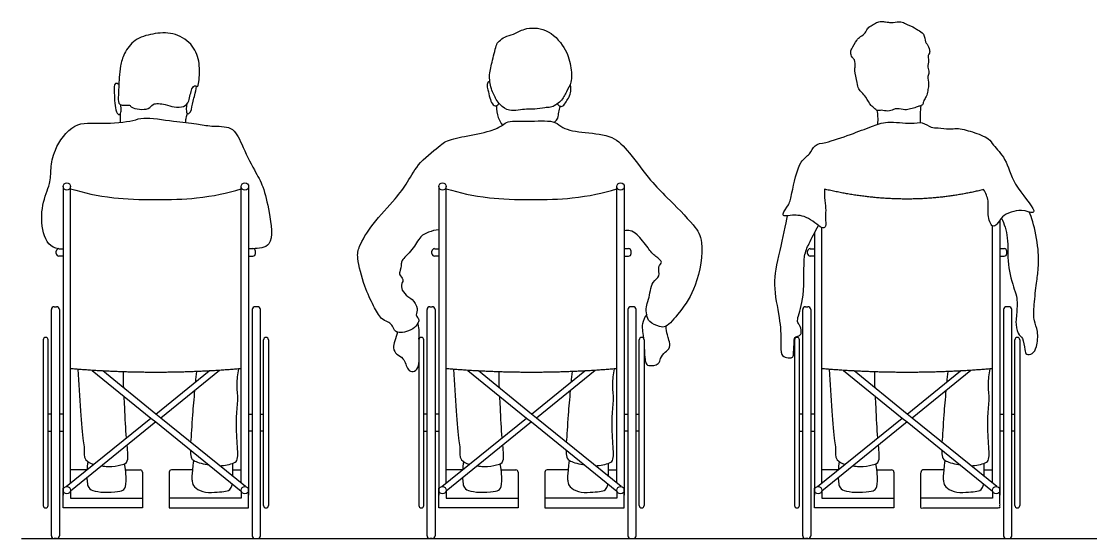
# Model space of a CAD drawing. Header units: millimetres. Extents: x 71.6 to 121.6, y 1.1 to 34.5.
# Drawn here: x 71.892 to 74.639, y 13.717 to 15.045 of the extents above; entities that cross this region are included whole.
import ezdxf

# ---------------------------------------------------------------- set-up
doc = ezdxf.new("R2010")
doc.units = ezdxf.units.MM

msp = doc.modelspace()

# ---------------------------------------------------------------- linework, layer by layer
for p, q in [((71.969, 14.0371), (71.9608, 14.0371)), ((71.9991, 14.0371), (71.9897, 14.0371)), ((72.0072, 13.8508), (72.2248, 14.0268)), ((72.4758, 14.0371), (72.4852, 14.0371)), ((72.5059, 14.0371), (72.5142, 14.0371)), ((72.9342, 14.0371), (72.926, 14.0371)), ((72.9643, 14.0371), (72.9549, 14.0371)), ((72.9724, 13.8508), (73.19, 14.0268)), ((73.441, 14.0371), (73.4504, 14.0371)), ((73.4711, 14.0371), (73.4794, 14.0371)), ((73.8994, 14.0371), (73.8912, 14.0371)), ((73.9295, 14.0371), (73.9201, 14.0371)), ((73.9376, 13.8508), (74.1552, 14.0268)), ((74.4062, 14.0371), (74.4156, 14.0371)), ((74.4363, 14.0371), (74.4446, 14.0371)), ((71.9608, 13.9927), (71.969, 13.9927)), ((71.9897, 13.9927), (71.9991, 13.9927)), ((72.4852, 13.9927), (72.4758, 13.9927)), ((72.5142, 13.9927), (72.5059, 13.9927)), ((72.926, 13.9927), (72.9342, 13.9927)), ((72.9549, 13.9927), (72.9643, 13.9927)), ((73.4504, 13.9927), (73.441, 13.9927)), ((73.4794, 13.9927), (73.4711, 13.9927)), ((73.8912, 13.9927), (73.8994, 13.9927)), ((73.9201, 13.9927), (73.9295, 13.9927)), ((74.4156, 13.9927), (74.4062, 13.9927)), ((74.4446, 13.9927), (74.4363, 13.9927)), ((72.0602, 13.8937), (72.0181, 13.8937)), ((72.2031, 13.8818), (72.2031, 13.7961)), ((72.2718, 13.8818), (72.2718, 13.7961)), ((72.4356, 13.8937), (72.4568, 13.8937)), ((73.0254, 13.8937), (72.9833, 13.8937)), ((73.1683, 13.8818), (73.1683, 13.7961)), ((73.237, 13.8818), (73.237, 13.7961)), ((73.4008, 13.8937), (73.422, 13.8937)), ((73.9906, 13.8937), (73.9485, 13.8937)), ((74.1335, 13.8818), (74.1335, 13.7961)), ((74.366, 13.8937), (74.3872, 13.8937)), ((71.9991, 13.7961), (71.9991, 13.8467)), ((72.4758, 13.7961), (72.4758, 13.8467)), ((72.9643, 13.7961), (72.9643, 13.8467)), ((73.441, 13.7961), (73.441, 13.8467)), ((73.9295, 13.7961), (73.9295, 13.8467)), ((72.2031, 13.7961), (71.9991, 13.7961)), ((72.2718, 13.7961), (72.4758, 13.7961)), ((73.1683, 13.7961), (72.9643, 13.7961)), ((73.237, 13.7961), (73.441, 13.7961)), ((74.1335, 13.7961), (73.9295, 13.7961)), ((71.8919, 13.7173), (77.3862, 13.7173))]:
    msp.add_line(p, q)
for points in [[(71.9991, 14.621), (71.9991, 14.4615), (71.9991, 13.8287)], [(72.0181, 13.8597), (72.0181, 14.4615), (72.0181, 14.621)], [(72.4568, 13.8597), (72.4568, 14.4615), (72.4568, 14.621)], [(72.4758, 14.621), (72.4758, 14.4615), (72.4758, 13.8287)], [(72.9643, 14.621), (72.9643, 14.4615), (72.9643, 13.8287)], [(72.9833, 13.8597), (72.9833, 14.4615), (72.9833, 14.621)], [(73.422, 13.8597), (73.422, 14.4615), (73.422, 14.621)], [(73.441, 14.621), (73.441, 14.4615), (73.441, 13.8287)], [(74.4062, 14.5355), (74.4062, 14.4615), (74.4062, 13.8287)], [(73.9485, 13.8597), (73.9485, 14.4615), (73.9485, 14.5154)], [(74.3872, 13.8597), (74.3872, 14.4615), (74.3872, 14.5198)], [(73.9295, 14.5021), (73.9295, 14.4615), (73.9295, 13.8287)], [(72.0736, 14.1492), (72.2248, 14.0268), (72.2375, 14.0166), (72.4568, 13.8392), (72.4568, 13.8214), (72.2718, 13.8214)], [(72.4013, 14.1492), (72.2501, 14.0268)], [(73.0388, 14.1492), (73.19, 14.0268), (73.2027, 14.0166), (73.422, 13.8392), (73.422, 13.8214), (73.237, 13.8214)], [(73.3665, 14.1492), (73.2153, 14.0268)], [(74.004, 14.1492), (74.1552, 14.0268), (74.1679, 14.0166), (74.3872, 13.8392), (74.3872, 13.8214), (74.2022, 13.8214)], [(74.3317, 14.1492), (74.1805, 14.0268)], [(72.4677, 13.8508), (72.2501, 14.0268), (72.2375, 14.0371), (72.1009, 14.1475)], [(72.2375, 14.0371), (72.3741, 14.1475)], [(73.4329, 13.8508), (73.2153, 14.0268), (73.2027, 14.0371), (73.0661, 14.1475)], [(73.2027, 14.0371), (73.3393, 14.1475)], [(74.3981, 13.8508), (74.1805, 14.0268), (74.1679, 14.0371), (74.0313, 14.1475)], [(74.1679, 14.0371), (74.3045, 14.1475)], [(72.2375, 14.0166), (72.0181, 13.8392), (72.0181, 13.8214), (72.2031, 13.8214)], [(73.2027, 14.0166), (72.9833, 13.8392), (72.9833, 13.8214), (73.1683, 13.8214)], [(74.1679, 14.0166), (73.9485, 13.8392), (73.9485, 13.8214), (74.1335, 13.8214)]]:
    msp.add_lwpolyline(points)
for centre in [(72.0086, 14.621), (72.4663, 14.621), (72.9738, 14.621), (73.4315, 14.621), (72.0086, 13.8414), (72.4663, 13.8414), (72.9738, 13.8414), (73.4315, 13.8414), (73.939, 13.8414), (74.3967, 13.8414)]:
    msp.add_circle(centre, 0.00952)
for centre, radius, start, end in [((71.988, 14.4552), 0.00635, 90, 180), ((72.4869, 14.4552), 0.00635, 360, 90), ((72.9532, 14.4552), 0.00635, 90, 180), ((73.4521, 14.4552), 0.00635, 360, 90), ((73.9184, 14.4552), 0.00635, 90, 180), ((74.4173, 14.4552), 0.00635, 360, 90), ((71.988, 14.4488), 0.00635, 180, 270), ((72.4869, 14.4488), 0.00635, 270, 0), ((72.9532, 14.4488), 0.00635, 180, 270), ((73.4521, 14.4488), 0.00635, 270, 0), ((73.9184, 14.4488), 0.00635, 180, 270), ((74.4173, 14.4488), 0.00635, 270, 0), ((71.9765, 14.3051), 0.00748, 90, 180), ((71.9822, 14.3051), 0.00748, 0, 90), ((72.4927, 14.3051), 0.00748, 90, 180), ((72.4984, 14.3051), 0.00748, 0, 90), ((72.9417, 14.3051), 0.00748, 90, 180), ((72.9474, 14.3051), 0.00748, 0, 90), ((73.4579, 14.3051), 0.00748, 90, 180), ((73.4636, 14.3051), 0.00748, 0, 90), ((73.9069, 14.3051), 0.00748, 90, 180), ((73.9126, 14.3051), 0.00748, 0, 90), ((74.4231, 14.3051), 0.00748, 90, 180), ((74.4288, 14.3051), 0.00748, 0, 90), ((71.9544, 14.2274), 0.00635, 90, 180), ((71.9544, 14.2274), 0.00635, 0, 90), ((72.5205, 14.2274), 0.00635, 90, 180), ((72.5205, 14.2274), 0.00635, 0, 90), ((72.9196, 14.2274), 0.00635, 90, 180), ((72.9196, 14.2274), 0.00635, 0, 90), ((73.4857, 14.2274), 0.00635, 90, 180), ((73.4857, 14.2274), 0.00635, 0, 90), ((73.8848, 14.2274), 0.00635, 90, 180), ((73.8848, 14.2274), 0.00635, 0, 90), ((74.4509, 14.2274), 0.00635, 90, 180), ((74.4509, 14.2274), 0.00635, 0, 90), ((72.1972, 13.8878), 0.00593, 0, 90), ((72.2777, 13.8878), 0.00593, 90, 180), ((73.1624, 13.8878), 0.00593, 0, 90), ((73.2429, 13.8878), 0.00593, 90, 180), ((74.1276, 13.8878), 0.00593, 0, 90), ((71.9544, 13.8024), 0.00635, 180, 270), ((71.9544, 13.8024), 0.00635, 270, 0), ((72.5205, 13.8024), 0.00635, 180, 270), ((72.5205, 13.8024), 0.00635, 270, 0), ((72.9196, 13.8024), 0.00635, 180, 270), ((72.9196, 13.8024), 0.00635, 270, 0), ((73.4857, 13.8024), 0.00635, 180, 270), ((73.4857, 13.8024), 0.00635, 270, 0), ((73.8848, 13.8024), 0.00635, 180, 270), ((73.8848, 13.8024), 0.00635, 270, 0), ((74.4509, 13.8024), 0.00635, 180, 270), ((74.4509, 13.8024), 0.00635, 270, 0), ((71.9765, 13.7247), 0.00748, 180, 270), ((71.9822, 13.7247), 0.00748, 270, 360), ((72.4927, 13.7247), 0.00748, 180, 270), ((72.4984, 13.7247), 0.00748, 270, 0), ((72.9417, 13.7247), 0.00748, 180, 270), ((72.9474, 13.7247), 0.00748, 270, 360), ((73.4579, 13.7247), 0.00748, 180, 270), ((73.4636, 13.7247), 0.00748, 270, 0), ((73.9069, 13.7247), 0.00748, 180, 270), ((73.9126, 13.7247), 0.00748, 270, 360), ((74.4231, 13.7247), 0.00748, 180, 270), ((74.4288, 13.7247), 0.00748, 270, 0)]:
    msp.add_arc(centre, radius, start, end)
for points, degree, knots in [([(73.1196, 14.9946), (73.1169, 14.9922), (73.1114, 14.9865), (73.103, 14.9433), (73.0922, 14.9092), (73.0977, 14.8723), (73.1114, 14.8444), (73.1224, 14.8303), (73.1453, 14.8108), (73.19, 14.8218), (73.2097, 14.8179), (73.2369, 14.8245), (73.2516, 14.8224), (73.2806, 14.8386), (73.2913, 14.8644), (73.3077, 14.8884), (73.3044, 14.9332), (73.29, 14.9795), (73.2429, 15.0299), (73.1845, 15.029), (73.1578, 15.0111), (73.1341, 15.0066), (73.1232, 14.9978), (73.1196, 14.9946)], 3, [0, 0, 0, 0, 0.1877, 0.558775, 0.912251, 1.256865, 1.571913, 1.812489, 2.11119, 2.487708, 2.75281, 3.044021, 3.266502, 3.581277, 3.883646, 4.184725, 4.55723, 4.960062, 5.421711, 5.840672, 6.16097, 6.439107, 6.679368, 6.679368, 6.679368, 6.679368]), ([(74.0253, 14.9745), (74.0232, 14.9705), (74.022, 14.9651), (74.0255, 14.9523), (74.034, 14.9473), (74.0344, 14.9263), (74.0319, 14.9186), (74.0403, 14.8878), (74.0418, 14.8718), (74.052, 14.8619), (74.0623, 14.851), (74.074, 14.8279), (74.0831, 14.8234), (74.0906, 14.8144), (74.1011, 14.8182), (74.1184, 14.8127), (74.1324, 14.8189), (74.1425, 14.8219), (74.1625, 14.817), (74.1764, 14.8197), (74.1907, 14.8244), (74.1999, 14.8277), (74.2082, 14.8295), (74.2095, 14.8388), (74.2121, 14.8446), (74.2195, 14.8552), (74.2207, 14.8708), (74.2242, 14.8838), (74.2192, 14.9035), (74.2252, 14.9139), (74.2192, 14.9279), (74.2242, 14.9436), (74.2199, 14.9573), (74.2256, 14.9634), (74.226, 14.9716), (74.2194, 14.9872), (74.2138, 14.9917), (74.2128, 15.0147), (74.195, 15.0222), (74.1878, 15.0289), (74.1634, 15.0379), (74.1528, 15.0465), (74.1317, 15.0409), (74.1202, 15.0429), (74.1119, 15.0435), (74.1008, 15.0457), (74.0888, 15.0424), (74.078, 15.0356), (74.0662, 15.0291), (74.0617, 15.0172), (74.055, 15.0101), (74.0415, 15.0019), (74.0384, 14.9962), (74.0284, 14.9808), (74.0253, 14.9745)], 3, [0, 0, 0, 0, 0.183966, 0.379567, 0.55501, 0.802747, 0.97594, 1.292637, 1.526945, 1.730046, 1.958718, 2.244885, 2.428141, 2.608304, 2.788145, 3.028559, 3.247178, 3.432044, 3.686104, 3.90583, 4.125598, 4.306599, 4.462751, 4.626174, 4.772688, 4.974481, 5.199466, 5.412151, 5.663364, 5.853245, 6.065123, 6.297734, 6.505628, 6.658273, 6.818828, 7.049388, 7.204084, 7.462367, 7.699878, 7.884857, 8.170733, 8.382997, 8.640291, 8.836251, 8.999095, 9.189119, 9.389334, 9.595111, 9.802192, 9.999484, 10.182448, 10.401614, 10.556383, 10.84212, 10.84212, 10.84212, 10.84212]), ([(72.1454, 14.8318), (72.1401, 14.8347), (72.141, 14.8511), (72.142, 14.8758), (72.1432, 14.9014), (72.146, 14.9312), (72.1548, 14.9635), (72.1823, 15.0008), (72.2295, 15.0142), (72.282, 15.0186), (72.3313, 14.9896), (72.3508, 14.9448), (72.3495, 14.9008), (72.3459, 14.8747), (72.3394, 14.8818), (72.3279, 14.8742), (72.3236, 14.8379), (72.3101, 14.8247), (72.2833, 14.8236), (72.2625, 14.8325), (72.2271, 14.8365), (72.2222, 14.8153), (72.1721, 14.8209), (72.1728, 14.8328), (72.1515, 14.8285), (72.1454, 14.8318)], 3, [0, 0, 0, 0, 0.245453, 0.538435, 0.827674, 1.138715, 1.469504, 1.848201, 2.244064, 2.656429, 3.073519, 3.470697, 3.849835, 4.055368, 4.239911, 4.450202, 4.737131, 4.989741, 5.266319, 5.543277, 5.860382, 6.094088, 6.466426, 6.623192, 6.90766, 6.90766, 6.90766, 6.90766]), ([(73.0954, 14.8917), (73.0857, 14.8876), (73.0914, 14.8675), (73.0984, 14.8327), (73.1117, 14.8261), (73.1174, 14.8321), (73.1191, 14.835)], 3, [0, 0, 0, 0, 0.307264, 0.712346, 0.928818, 1.138122, 1.138122, 1.138122, 1.138122]), ([(72.1432, 14.883), (72.1402, 14.8844), (72.1294, 14.8897), (72.1307, 14.8591), (72.1323, 14.8145), (72.1442, 14.8022), (72.1496, 14.8147), (72.1476, 14.8266), (72.147, 14.8311)], 3, [0, 0, 0, 0, 0.180661, 0.460338, 0.860472, 1.044819, 1.228464, 1.43629, 1.43629, 1.43629, 1.43629]), ([(72.3172, 14.8328), (72.3157, 14.8283), (72.3151, 14.8197), (72.3166, 14.8049), (72.3298, 14.8132), (72.3314, 14.8407), (72.3398, 14.86), (72.3415, 14.8789)], 3, [0, 0, 0, 0, 0.267892, 0.498237, 0.711185, 1.087614, 1.452423, 1.452423, 1.452423, 1.452423]), ([(73.2687, 14.833), (73.2715, 14.8298), (73.2807, 14.8229), (73.2904, 14.8367), (73.2975, 14.8475), (73.3063, 14.8656), (73.302, 14.8831)], 3, [0, 0, 0, 0, 0.27354, 0.551287, 0.844909, 1.238724, 1.238724, 1.238724, 1.238724]), ([(72.1469, 14.7858), (72.1469, 14.7886), (72.1468, 14.7964), (72.1467, 14.8038), (72.1465, 14.8086)], 3, [0.1107927, 0.1107927, 0.1107927, 0.1107927, 0.2291108, 0.448301, 0.448301, 0.448301, 0.448301]), ([(72.3143, 14.7855), (72.3143, 14.7872), (72.3145, 14.7917), (72.3148, 14.7965), (72.3184, 14.8081)], 3, [0.0656462, 0.0656462, 0.0656462, 0.0656462, 0.1655386, 0.3367896, 0.3367896, 0.3367896, 0.3367896]), ([(73.1124, 14.8288), (73.112, 14.8184), (73.1157, 14.7974), (73.1236, 14.7847), (73.1281, 14.7788)], 3, [0, 0, 0, 0, 0.3194814, 0.5884742, 0.5884742, 0.5884742, 0.5884742]), ([(73.2618, 14.7861), (73.2653, 14.789), (73.2721, 14.7964), (73.2718, 14.8121), (73.2753, 14.8221), (73.2771, 14.8271)], 3, [0, 0, 0, 0, 0.2119271, 0.4343387, 0.663035, 0.663035, 0.663035, 0.663035]), ([(74.0924, 14.7811), (74.093, 14.7876), (74.0932, 14.8006), (74.0919, 14.8112), (74.091, 14.8165)], 3, [0, 0, 0, 0, 0.2527925, 0.4817937, 0.4817937, 0.4817937, 0.4817937]), ([(74.2024, 14.785), (74.2019, 14.7924), (74.2016, 14.8067), (74.2026, 14.8214), (74.2034, 14.8285)], 3, [0.0084451, 0.0084451, 0.0084451, 0.0084451, 0.2736371, 0.5266379, 0.5266379, 0.5266379, 0.5266379]), ([(71.988, 14.4615, 0.0045), (71.9461, 14.4647, 0.0045), (71.9353, 14.5649, 0.0045), (71.9668, 14.6253, 0.0045), (71.9674, 14.6683, 0.0045), (71.9743, 14.7159, 0.0045), (72.0252, 14.7901, 0.0045), (72.0965, 14.7801, 0.0045), (72.1797, 14.7883, 0.0045), (72.2049, 14.8012, 0.0045), (72.2836, 14.7874, 0.0045), (72.3409, 14.7838, 0.0045), (72.3796, 14.774, 0.0045), (72.4369, 14.7781, 0.0045), (72.4574, 14.729, 0.0045), (72.49, 14.6634, 0.0045), (72.5151, 14.6202, 0.0045), (72.5284, 14.5577, 0.0045), (72.544, 14.4635, 0.0045), (72.5012, 14.462, 0.0045), (72.4869, 14.4615, 0.0045)], 3, [0, 0, 0, 0, 0.865792, 1.328615, 1.696116, 2.094515, 2.59935, 3.07739, 3.589561, 3.901376, 4.404368, 4.845942, 5.209456, 5.602803, 6.024341, 6.522441, 6.921177, 7.393247, 7.905862, 8.280568, 8.280568, 8.280568, 8.280568]), ([(72.9643, 14.5102), (72.9554, 14.5093), (72.9377, 14.5044), (72.9153, 14.4942), (72.8988, 14.4576), (72.8677, 14.4324), (72.8688, 14.4231), (72.8645, 14.4015), (72.8617, 14.3938), (72.8755, 14.383), (72.8679, 14.3719), (72.8679, 14.3537), (72.8849, 14.3382), (72.896, 14.3324), (72.9133, 14.3086), (72.9036, 14.2915), (72.9123, 14.2824), (72.914, 14.2748), (72.9025, 14.2562), (72.882, 14.2486), (72.8625, 14.2443), (72.8489, 14.2509), (72.8451, 14.2667), (72.8325, 14.274), (72.8147, 14.281), (72.7952, 14.3171), (72.773, 14.3633), (72.7528, 14.4366), (72.7587, 14.4689), (72.7939, 14.5274), (72.8529, 14.5878), (72.8846, 14.6313), (72.9131, 14.6856), (72.9685, 14.7257), (72.9813, 14.7388), (73.0328, 14.7512), (73.0948, 14.7607), (73.1285, 14.7778), (73.1419, 14.7909), (73.202, 14.7877), (73.2647, 14.7918), (73.2812, 14.7678), (73.3425, 14.7584), (73.4123, 14.7538), (73.4546, 14.7088), (73.5093, 14.6337), (73.5498, 14.5939), (73.6207, 14.523), (73.6477, 14.4797), (73.6304, 14.3652), (73.5859, 14.3007), (73.5495, 14.2578), (73.5314, 14.2612), (73.5035, 14.2718), (73.4986, 14.2912), (73.4957, 14.3129), (73.505, 14.3289), (73.5103, 14.3799), (73.5359, 14.3884), (73.5248, 14.4159), (73.5424, 14.4277), (73.5191, 14.442), (73.502, 14.4624), (73.476, 14.4986), (73.457, 14.5087), (73.4459, 14.5084), (73.441, 14.5074)], 3, [0, 0, 0, 0, 0.297273, 0.575062, 0.927139, 1.277083, 1.447397, 1.711283, 1.871197, 2.083551, 2.274683, 2.510893, 2.775108, 2.987025, 3.280734, 3.511903, 3.704655, 3.920323, 4.153455, 4.429637, 4.681897, 4.889923, 5.110352, 5.320966, 5.562921, 5.916213, 6.343598, 6.833685, 7.156636, 7.619991, 8.146802, 8.562448, 8.98694, 9.449387, 9.69336, 10.097864, 10.567303, 10.906043, 11.137447, 11.578521, 12.026958, 12.309344, 12.749277, 13.225329, 13.668293, 14.190167, 14.638919, 15.199588, 15.609471, 16.200435, 16.684391, 17.088497, 17.318416, 17.618764, 17.868345, 18.127004, 18.375173, 18.706204, 18.96861, 19.245218, 19.458337, 19.713136, 20.026897, 20.406733, 20.666143, 20.888275, 20.888275, 20.888275, 20.888275]), ([(73.955, 14.6145), (73.9545, 14.596), (73.9604, 14.5579), (73.9562, 14.5414), (73.9604, 14.519), (73.9487, 14.5094), (73.9167, 14.5455), (73.8736, 14.5488), (73.8589, 14.5453), (73.8508, 14.5455), (73.8453, 14.5517), (73.8666, 14.5758), (73.8711, 14.6039), (73.8889, 14.6881), (73.9185, 14.7016), (73.9288, 14.7305), (73.9607, 14.7328), (74.0228, 14.755), (74.076, 14.7747), (74.1152, 14.7908), (74.1773, 14.7802), (74.2061, 14.7889), (74.2291, 14.7712), (74.2474, 14.7722), (74.2766, 14.7672), (74.2957, 14.7721), (74.3358, 14.7619), (74.3779, 14.7461), (74.3888, 14.726), (74.4254, 14.6902), (74.436, 14.6277), (74.4975, 14.5636), (74.4903, 14.5507), (74.4602, 14.5665), (74.4092, 14.5471), (74.4013, 14.5242), (74.3839, 14.514), (74.373, 14.551), (74.3793, 14.5839), (74.3695, 14.6042), (74.3641, 14.6132)], 3, [-2.304532, -2.304532, -2.304532, -2.304532, -1.909764, -1.640952, -1.381232, -1.210221, -0.79282, -0.407579, -0.141309, -0.141309, 0.02786, 0.327574, 0.659217, 1.183536, 1.504861, 1.796174, 2.106033, 2.581284, 3.022202, 3.413834, 3.850395, 4.161579, 4.452825, 4.702862, 5.011358, 5.267886, 5.641203, 6.025288, 6.295835, 6.690583, 7.175255, 7.699842, 7.843314, 8.156846, 8.574604, 8.855725, 9.058321, 9.379988, 9.726615, 10.051745, 10.051745, 10.051745, 10.051745]), ([(72.0181, 14.6151), (72.0547, 14.605), (72.1257, 14.5862), (72.3457, 14.5854), (72.419, 14.6046), (72.4568, 14.6151)], 3, [0, 0, 0, 0, 0.610753, 1.444758, 2.065764, 2.065764, 2.065764, 2.065764]), ([(72.9833, 14.6151), (73.0199, 14.605), (73.0909, 14.5862), (73.3109, 14.5854), (73.3842, 14.6046), (73.422, 14.6151)], 3, [0, 0, 0, 0, 0.610753, 1.444758, 2.065764, 2.065764, 2.065764, 2.065764]), ([(74.3641, 14.6132), (74.266, 14.5889), (74.1679, 14.5889), (74.0614, 14.5889), (73.955, 14.6145)], 2, [0.075637, 0.075637, 0.075637, 0.719678, 0.719678, 1.418232, 1.418232, 1.418232]), ([(73.8594, 14.5457), (73.8554, 14.5255), (73.8371, 14.4415), (73.8205, 14.3698), (73.841, 14.2847), (73.8445, 14.2244), (73.8418, 14.189), (73.8567, 14.1808), (73.8748, 14.1806), (73.8757, 14.1915), (73.8776, 14.2153), (73.8773, 14.2365), (73.8892, 14.2366), (73.8976, 14.2428), (73.8937, 14.2633), (73.8857, 14.2713), (73.8861, 14.2872), (73.9063, 14.3388), (73.8991, 14.4415), (73.9145, 14.4714), (73.931, 14.5061), (73.9399, 14.5208)], 3, [0.024389, 0.024389, 0.024389, 0.024389, 0.436904, 0.923433, 1.431302, 1.880874, 2.201367, 2.418434, 2.641367, 2.809268, 3.093522, 3.325845, 3.53147, 3.706125, 3.930177, 4.11794, 4.324375, 4.753285, 5.271427, 5.554629, 5.860935, 5.860935, 5.860935, 5.860935]), ([(74.41, 14.5402), (74.4168, 14.5264), (74.43, 14.4852), (74.4221, 14.4263), (74.4432, 14.3553), (74.4513, 14.3357), (74.4494, 14.2916), (74.4461, 14.2755), (74.4505, 14.2415), (74.4664, 14.2337), (74.4694, 14.2032), (74.4729, 14.1878), (74.4914, 14.1909), (74.5015, 14.2096), (74.5055, 14.2502), (74.4925, 14.2758), (74.4929, 14.3092), (74.4994, 14.3712), (74.5052, 14.4067), (74.5065, 14.4588), (74.4933, 14.5255), (74.4845, 14.5484), (74.4812, 14.5557)], 3, [0.038322, 0.038322, 0.038322, 0.038322, 0.386643, 0.806256, 1.193052, 1.452653, 1.798287, 2.033873, 2.330981, 2.568839, 2.859016, 3.057282, 3.288061, 3.540157, 3.876515, 4.169571, 4.47549, 4.815492, 5.139872, 5.529903, 5.962318, 6.185032, 6.185032, 6.185032, 6.185032]), ([(73.4987, 14.2927), (73.4934, 14.2855), (73.4849, 14.2689), (73.4876, 14.2501), (73.4902, 14.2319)], 3, [0, 0, 0, 0, 0.3497325, 0.7024782, 0.7024782, 0.7024782, 0.7024782]), ([(72.9135, 14.2292), (72.9136, 14.2373), (72.9137, 14.2531), (72.9138, 14.2598), (72.9109, 14.2708)], 3, [2.3695093, 2.3695093, 2.3695093, 2.3695093, 2.5560806, 2.7780447, 2.7780447, 2.7780447, 2.7780447]), ([(73.4921, 14.2118), (73.4929, 14.1977), (73.4933, 14.1691), (73.5025, 14.1595), (73.5325, 14.1631), (73.5322, 14.1809), (73.5458, 14.1962), (73.5607, 14.2066), (73.556, 14.2278), (73.5512, 14.2401), (73.5489, 14.2551), (73.5484, 14.2625)], 3, [0.908169, 0.908169, 0.908169, 0.908169, 1.277622, 1.470288, 1.755247, 1.975119, 2.230776, 2.465322, 2.713475, 2.928675, 3.198835, 3.198835, 3.198835, 3.198835]), ([(72.8583, 14.247), (72.8555, 14.2398), (72.8517, 14.2249), (72.8459, 14.2068), (72.8552, 14.1884), (72.8759, 14.1825), (72.8824, 14.15), (72.899, 14.1434), (72.9104, 14.1528), (72.9128, 14.1643), (72.9133, 14.1692)], 3, [0, 0, 0, 0, 0.276658, 0.52278, 0.764573, 1.018453, 1.333532, 1.547733, 1.773771, 1.910999, 1.910999, 1.910999, 1.910999]), ([(72.4568, 14.1533), (72.3472, 14.1439), (72.2375, 14.1439), (72.1277, 14.1439), (72.0181, 14.1533)], 2, [0, 0, 0, 0.719678, 0.719678, 1.439356, 1.439356, 1.439356]), ([(72.0366, 14.1518), (72.0389, 14.1162), (72.0441, 14.0502), (72.0492, 13.9694), (72.0547, 13.9493), (72.0499, 13.9205), (72.0692, 13.9106), (72.0778, 13.9079)], 3, [0, 0, 0, 0, 0.592919, 1.094188, 1.356246, 1.663578, 1.851939, 1.851939, 1.851939, 1.851939]), ([(72.4017, 13.9042), (72.4133, 13.905), (72.4387, 13.9093), (72.4499, 13.9208), (72.4454, 13.9701), (72.4432, 14.0305), (72.4498, 14.0748), (72.4444, 14.1127), (72.448, 14.1396), (72.4504, 14.1528)], 3, [2.497945, 2.497945, 2.497945, 2.497945, 2.84505, 3.0532, 3.442609, 3.900977, 4.281771, 4.631836, 4.995204, 4.995204, 4.995204, 4.995204]), ([(73.422, 14.1533), (73.3124, 14.1439), (73.2027, 14.1439), (73.0929, 14.1439), (72.9833, 14.1533)], 2, [0, 0, 0, 0.719678, 0.719678, 1.439356, 1.439356, 1.439356]), ([(73.0018, 14.1518), (73.0041, 14.1162), (73.0093, 14.0502), (73.0144, 13.9694), (73.0199, 13.9493), (73.0151, 13.9205), (73.0344, 13.9106), (73.043, 13.9079)], 3, [0, 0, 0, 0, 0.592919, 1.094188, 1.356246, 1.663578, 1.851939, 1.851939, 1.851939, 1.851939]), ([(73.3669, 13.9042), (73.3785, 13.905), (73.4039, 13.9093), (73.4151, 13.9208), (73.4106, 13.9701), (73.4084, 14.0305), (73.415, 14.0748), (73.4096, 14.1127), (73.4132, 14.1396), (73.4156, 14.1528)], 3, [2.497945, 2.497945, 2.497945, 2.497945, 2.84505, 3.0532, 3.442609, 3.900977, 4.281771, 4.631836, 4.995204, 4.995204, 4.995204, 4.995204]), ([(74.3872, 14.1533), (74.2776, 14.1439), (74.1679, 14.1439), (74.0581, 14.1439), (73.9485, 14.1533)], 2, [0, 0, 0, 0.719678, 0.719678, 1.439356, 1.439356, 1.439356]), ([(73.967, 14.1518), (73.9693, 14.1162), (73.9745, 14.0502), (73.9796, 13.9694), (73.9851, 13.9493), (73.9803, 13.9205), (73.9996, 13.9106), (74.0082, 13.9079)], 3, [0, 0, 0, 0, 0.592919, 1.094188, 1.356246, 1.663578, 1.851939, 1.851939, 1.851939, 1.851939]), ([(74.3321, 13.9042), (74.3437, 13.905), (74.3691, 13.9093), (74.3803, 13.9208), (74.3758, 13.9701), (74.3736, 14.0305), (74.3802, 14.0748), (74.3748, 14.1127), (74.3784, 14.1396), (74.3808, 14.1528)], 3, [2.497945, 2.497945, 2.497945, 2.497945, 2.84505, 3.0532, 3.442609, 3.900977, 4.281771, 4.631836, 4.995204, 4.995204, 4.995204, 4.995204]), ([(72.1549, 14.1039), (72.1544, 14.1133), (72.1537, 14.1318), (72.1543, 14.1394), (72.1546, 14.1452)], 3, [4.1043348, 4.1043348, 4.1043348, 4.1043348, 4.2968813, 4.5374445, 4.5374445, 4.5374445, 4.5374445]), ([(73.1201, 14.1039), (73.1196, 14.1133), (73.1189, 14.1318), (73.1195, 14.1394), (73.1198, 14.1452)], 3, [4.1043348, 4.1043348, 4.1043348, 4.1043348, 4.2968813, 4.5374445, 4.5374445, 4.5374445, 4.5374445]), ([(74.0853, 14.1039), (74.0848, 14.1133), (74.0841, 14.1318), (74.0847, 14.1394), (74.085, 14.1452)], 3, [4.1043348, 4.1043348, 4.1043348, 4.1043348, 4.2968813, 4.5374445, 4.5374445, 4.5374445, 4.5374445]), ([(72.3369, 14.0971), (72.335, 14.0765), (72.3308, 14.0285), (72.328, 13.9807), (72.3268, 13.9648)], 3, [0.2658776, 0.2658776, 0.2658776, 0.2658776, 0.5977644, 1.0315785, 1.0315785, 1.0315785, 1.0315785]), ([(73.3021, 14.0971), (73.3002, 14.0765), (73.296, 14.0285), (73.2932, 13.9807), (73.292, 13.9648)], 3, [0.2658776, 0.2658776, 0.2658776, 0.2658776, 0.5977644, 1.0315785, 1.0315785, 1.0315785, 1.0315785]), ([(74.2673, 14.0971), (74.2654, 14.0765), (74.2612, 14.0285), (74.2584, 13.9807), (74.2572, 13.9648)], 3, [0.2658776, 0.2658776, 0.2658776, 0.2658776, 0.5977644, 1.0315785, 1.0315785, 1.0315785, 1.0315785]), ([(72.1617, 13.9757), (72.1597, 13.9983), (72.1586, 14.0346), (72.1564, 14.0736), (72.156, 14.0826)], 3, [3.2982877, 3.2982877, 3.2982877, 3.2982877, 3.8088828, 3.9696107, 3.9696107, 3.9696107, 3.9696107]), ([(73.1269, 13.9757), (73.1249, 13.9983), (73.1238, 14.0346), (73.1216, 14.0736), (73.1212, 14.0826)], 3, [3.2982877, 3.2982877, 3.2982877, 3.2982877, 3.8088828, 3.9696107, 3.9696107, 3.9696107, 3.9696107]), ([(74.0921, 13.9757), (74.0901, 13.9983), (74.089, 14.0346), (74.0868, 14.0736), (74.0864, 14.0826)], 3, [3.2982877, 3.2982877, 3.2982877, 3.2982877, 3.8088828, 3.9696107, 3.9696107, 3.9696107, 3.9696107]), ([(72.0978, 13.9037), (72.1034, 13.903), (72.125, 13.9014), (72.1454, 13.9058), (72.1648, 13.9103), (72.1662, 13.9314), (72.1645, 13.9483), (72.1636, 13.9568)], 3, [1.989579, 1.989579, 1.989579, 1.989579, 2.101613, 2.434194, 2.661563, 2.924822, 3.145561, 3.145561, 3.145561, 3.145561]), ([(73.063, 13.9037), (73.0686, 13.903), (73.0902, 13.9014), (73.1106, 13.9058), (73.13, 13.9103), (73.1314, 13.9314), (73.1297, 13.9483), (73.1288, 13.9568)], 3, [1.989579, 1.989579, 1.989579, 1.989579, 2.101613, 2.434194, 2.661563, 2.924822, 3.145561, 3.145561, 3.145561, 3.145561]), ([(74.0282, 13.9037), (74.0338, 13.903), (74.0554, 13.9014), (74.0758, 13.9058), (74.0952, 13.9103), (74.0966, 13.9314), (74.0949, 13.9483), (74.094, 13.9568)], 3, [1.989579, 1.989579, 1.989579, 1.989579, 2.101613, 2.434194, 2.661563, 2.924822, 3.145561, 3.145561, 3.145561, 3.145561]), ([(72.3263, 13.9447), (72.3262, 13.9384), (72.3263, 13.9246), (72.3372, 13.9141), (72.3607, 13.9085), (72.3739, 13.9063)], 3, [1.3847547, 1.3847547, 1.3847547, 1.3847547, 1.602784, 1.8200772, 2.195625, 2.195625, 2.195625, 2.195625]), ([(73.2915, 13.9447), (73.2914, 13.9384), (73.2915, 13.9246), (73.3024, 13.9141), (73.3259, 13.9085), (73.3391, 13.9063)], 3, [1.3847547, 1.3847547, 1.3847547, 1.3847547, 1.602784, 1.8200772, 2.195625, 2.195625, 2.195625, 2.195625]), ([(74.2567, 13.9447), (74.2566, 13.9384), (74.2567, 13.9246), (74.2676, 13.9141), (74.2911, 13.9085), (74.3043, 13.9063)], 3, [1.3847547, 1.3847547, 1.3847547, 1.3847547, 1.602784, 1.8200772, 2.195625, 2.195625, 2.195625, 2.195625]), ([(72.0603, 13.8733), (72.0609, 13.8582), (72.0644, 13.8467), (72.0724, 13.8403), (72.1024, 13.8347), (72.1442, 13.8384), (72.1564, 13.8414), (72.1628, 13.8576), (72.1597, 13.9003), (72.1562, 13.9088)], 3, [0.0616376, 0.0616376, 0.0616376, 0.0616376, 0.1004634, 0.2009269, 0.3013903, 0.4018537, 0.5023172, 0.6027806, 0.703244, 0.703244, 0.703244, 0.703244]), ([(72.3341, 13.9184), (72.3286, 13.8774), (72.3311, 13.8624), (72.3336, 13.8504), (72.3562, 13.8356), (72.3895, 13.8356), (72.4131, 13.8384), (72.4271, 13.8402), (72.4326, 13.8504), (72.4341, 13.8576)], 3, [0, 0, 0, 0, 0.1036669, 0.2073338, 0.3110008, 0.4146677, 0.5183346, 0.6220015, 0.6993227, 0.6993227, 0.6993227, 0.6993227]), ([(73.0255, 13.8733), (73.0261, 13.8582), (73.0296, 13.8467), (73.0376, 13.8403), (73.0676, 13.8347), (73.1094, 13.8384), (73.1216, 13.8414), (73.128, 13.8576), (73.1249, 13.9003), (73.1214, 13.9088)], 3, [0.0616376, 0.0616376, 0.0616376, 0.0616376, 0.1004634, 0.2009269, 0.3013903, 0.4018537, 0.5023172, 0.6027806, 0.703244, 0.703244, 0.703244, 0.703244]), ([(73.2993, 13.9184), (73.2938, 13.8774), (73.2963, 13.8624), (73.2988, 13.8504), (73.3214, 13.8356), (73.3547, 13.8356), (73.3783, 13.8384), (73.3923, 13.8402), (73.3978, 13.8504), (73.3993, 13.8576)], 3, [0, 0, 0, 0, 0.1036669, 0.2073338, 0.3110008, 0.4146677, 0.5183346, 0.6220015, 0.6993227, 0.6993227, 0.6993227, 0.6993227]), ([(73.9907, 13.8733), (73.9913, 13.8582), (73.9948, 13.8467), (74.0028, 13.8403), (74.0328, 13.8347), (74.0746, 13.8384), (74.0868, 13.8414), (74.0932, 13.8576), (74.0901, 13.9003), (74.0866, 13.9088)], 3, [0.0616376, 0.0616376, 0.0616376, 0.0616376, 0.1004634, 0.2009269, 0.3013903, 0.4018537, 0.5023172, 0.6027806, 0.703244, 0.703244, 0.703244, 0.703244]), ([(74.2645, 13.9184), (74.259, 13.8774), (74.2615, 13.8624), (74.264, 13.8504), (74.2866, 13.8356), (74.3199, 13.8356), (74.3435, 13.8384), (74.3575, 13.8402), (74.363, 13.8504), (74.3645, 13.8576)], 3, [0, 0, 0, 0, 0.1036669, 0.2073338, 0.3110008, 0.4146677, 0.5183346, 0.6220015, 0.6993227, 0.6993227, 0.6993227, 0.6993227])]:
    msp.add_open_spline(points, degree=degree, knots=knots)
for points, degree in [([(71.9816, 14.4488), (71.9816, 14.452), (71.9816, 14.4552)], 2), ([(71.988, 14.4615), (71.9935, 14.4615), (71.9991, 14.4615)], 2), ([(72.4869, 14.4615), (72.4814, 14.4615), (72.4758, 14.4615)], 2), ([(72.4933, 14.4488), (72.4933, 14.452), (72.4933, 14.4552)], 2), ([(72.9468, 14.4488), (72.9468, 14.452), (72.9468, 14.4552)], 2), ([(72.9532, 14.4615), (72.9587, 14.4615), (72.9643, 14.4615)], 2), ([(73.4521, 14.4615), (73.4466, 14.4615), (73.441, 14.4615)], 2), ([(73.4585, 14.4488), (73.4585, 14.452), (73.4585, 14.4552)], 2), ([(73.912, 14.4488), (73.912, 14.452), (73.912, 14.4552)], 2), ([(73.9184, 14.4615), (73.9239, 14.4615), (73.9295, 14.4615)], 2), ([(74.4173, 14.4615), (74.4118, 14.4615), (74.4062, 14.4615)], 2), ([(74.4237, 14.4488), (74.4237, 14.452), (74.4237, 14.4552)], 2), ([(71.9991, 14.4425), (71.9935, 14.4425), (71.988, 14.4425)], 2), ([(72.4758, 14.4425), (72.4814, 14.4425), (72.4869, 14.4425)], 2), ([(72.9643, 14.4425), (72.9587, 14.4425), (72.9532, 14.4425)], 2), ([(73.441, 14.4425), (73.4466, 14.4425), (73.4521, 14.4425)], 2), ([(73.9295, 14.4425), (73.9239, 14.4425), (73.9184, 14.4425)], 2), ([(74.4062, 14.4425), (74.4118, 14.4425), (74.4173, 14.4425)], 2), ([(71.969, 13.7247), (71.969, 14.0149), (71.969, 14.3051)], 2), ([(71.9765, 14.3126), (71.9794, 14.3126), (71.9822, 14.3126)], 2), ([(71.9897, 14.3051), (71.9897, 14.0149), (71.9897, 13.7247)], 2), ([(72.4852, 14.3051), (72.4852, 14.0149), (72.4852, 13.7247)], 2), ([(72.4984, 14.3126), (72.4956, 14.3126), (72.4927, 14.3126)], 2), ([(72.5059, 13.7247), (72.5059, 14.0149), (72.5059, 14.3051)], 2), ([(72.9342, 13.7247), (72.9342, 14.0149), (72.9342, 14.3051)], 2), ([(72.9417, 14.3126), (72.9446, 14.3126), (72.9474, 14.3126)], 2), ([(72.9549, 14.3051), (72.9549, 14.0149), (72.9549, 13.7247)], 2), ([(73.4504, 14.3051), (73.4504, 14.0149), (73.4504, 13.7247)], 2), ([(73.4636, 14.3126), (73.4608, 14.3126), (73.4579, 14.3126)], 2), ([(73.4711, 13.7247), (73.4711, 14.0149), (73.4711, 14.3051)], 2), ([(73.8994, 13.7247), (73.8994, 14.0149), (73.8994, 14.3051)], 2), ([(73.9069, 14.3126), (73.9098, 14.3126), (73.9126, 14.3126)], 2), ([(73.9201, 14.3051), (73.9201, 14.0149), (73.9201, 13.7247)], 2), ([(74.4156, 14.3051), (74.4156, 14.0149), (74.4156, 13.7247)], 2), ([(74.4288, 14.3126), (74.426, 14.3126), (74.4231, 14.3126)], 2), ([(74.4363, 13.7247), (74.4363, 14.0149), (74.4363, 14.3051)], 2), ([(71.9481, 14.2274), (71.9481, 14.0149), (71.9481, 13.8024)], 2), ([(71.9608, 13.8024), (71.9608, 14.0149), (71.9608, 14.2274)], 2), ([(72.5142, 13.8024), (72.5142, 14.0149), (72.5142, 14.2274)], 2), ([(72.5269, 14.2274), (72.5269, 14.0149), (72.5269, 13.8024)], 2), ([(72.9133, 14.2274), (72.9133, 14.0149), (72.9133, 13.8024)], 2), ([(72.926, 13.8024), (72.926, 14.0149), (72.926, 14.2274)], 2), ([(73.4794, 13.8024), (73.4794, 14.0149), (73.4794, 14.2274)], 2), ([(73.4921, 14.2274), (73.4921, 14.0149), (73.4921, 13.8024)], 2), ([(73.8785, 14.2274), (73.8785, 14.0149), (73.8785, 13.8024)], 2), ([(73.8912, 13.8024), (73.8912, 14.0149), (73.8912, 14.2274)], 2), ([(74.4446, 13.8024), (74.4446, 14.0149), (74.4446, 14.2274)], 2), ([(74.4573, 14.2274), (74.4573, 14.0149), (74.4573, 13.8024)], 2), ([(72.3415, 14.146), (72.3407, 14.1371), (72.3399, 14.1282), (72.339, 14.1192)], 3), ([(73.3067, 14.146), (73.3059, 14.1371), (73.3051, 14.1282), (73.3042, 14.1192)], 3), ([(74.2719, 14.146), (74.2711, 14.1371), (74.2703, 14.1282), (74.2694, 14.1192)], 3), ([(72.0625, 13.915), (72.0614, 13.9066), (72.0607, 13.8996), (72.0603, 13.8937)], 3), ([(72.4354, 13.8769), (72.4357, 13.8874), (72.4356, 13.8993), (72.4352, 13.9104)], 3), ([(73.0277, 13.915), (73.0266, 13.9066), (73.0259, 13.8996), (73.0255, 13.8937)], 3), ([(73.4006, 13.8769), (73.4009, 13.8874), (73.4008, 13.8993), (73.4004, 13.9104)], 3), ([(73.9929, 13.915), (73.9918, 13.9066), (73.9911, 13.8996), (73.9907, 13.8937)], 3), ([(74.3658, 13.8769), (74.3661, 13.8874), (74.366, 13.8993), (74.3656, 13.9104)], 3), ([(72.1595, 13.8937), (72.1784, 13.8937), (72.1972, 13.8937)], 2), ([(72.2031, 13.8878), (72.2031, 13.8848), (72.2031, 13.8818)], 2), ([(72.2718, 13.8878), (72.2718, 13.8848), (72.2718, 13.8818)], 2), ([(72.3312, 13.8937), (72.3045, 13.8937), (72.2777, 13.8937)], 2), ([(73.1247, 13.8937), (73.1436, 13.8937), (73.1624, 13.8937)], 2), ([(73.1683, 13.8878), (73.1683, 13.8848), (73.1683, 13.8818)], 2), ([(73.237, 13.8878), (73.237, 13.8848), (73.237, 13.8818)], 2), ([(73.2964, 13.8937), (73.2697, 13.8937), (73.2429, 13.8937)], 2), ([(74.0902, 13.8937), (74.1089, 13.8937), (74.1276, 13.8937)], 2), ([(74.1335, 13.8878), (74.1335, 13.8848), (74.1335, 13.8818)], 2), ([(71.9822, 13.7173), (71.9794, 13.7173), (71.9765, 13.7173)], 2), ([(72.4927, 13.7173), (72.4956, 13.7173), (72.4984, 13.7173)], 2), ([(72.9474, 13.7173), (72.9446, 13.7173), (72.9417, 13.7173)], 2), ([(73.4579, 13.7173), (73.4608, 13.7173), (73.4636, 13.7173)], 2), ([(73.9126, 13.7173), (73.9098, 13.7173), (73.9069, 13.7173)], 2), ([(74.4231, 13.7173), (74.426, 13.7173), (74.4288, 13.7173)], 2)]:
    msp.add_open_spline(points, degree=degree)
msp.add_rational_spline([(74.2616, 13.8937), (74.2315, 13.8937), (74.2081, 13.8937), (74.2022, 13.8937), (74.2022, 13.8818), (74.2022, 13.839), (74.2022, 13.7961), (74.3042, 13.7961), (74.4062, 13.7961), (74.4062, 13.8214), (74.4062, 13.8467)], [1, 1, 1, 0.707106781187, 1, 1, 1, 1, 1, 1, 1], degree=2, knots=[-0.212171, -0.212171, -0.212171, -0.058346, -0.058346, -0.008347, -0.008347, 0.27297, 0.27297, 0.942419, 0.942419, 1.108436, 1.108436, 1.108436])

doc.saveas('drawing.dxf')
